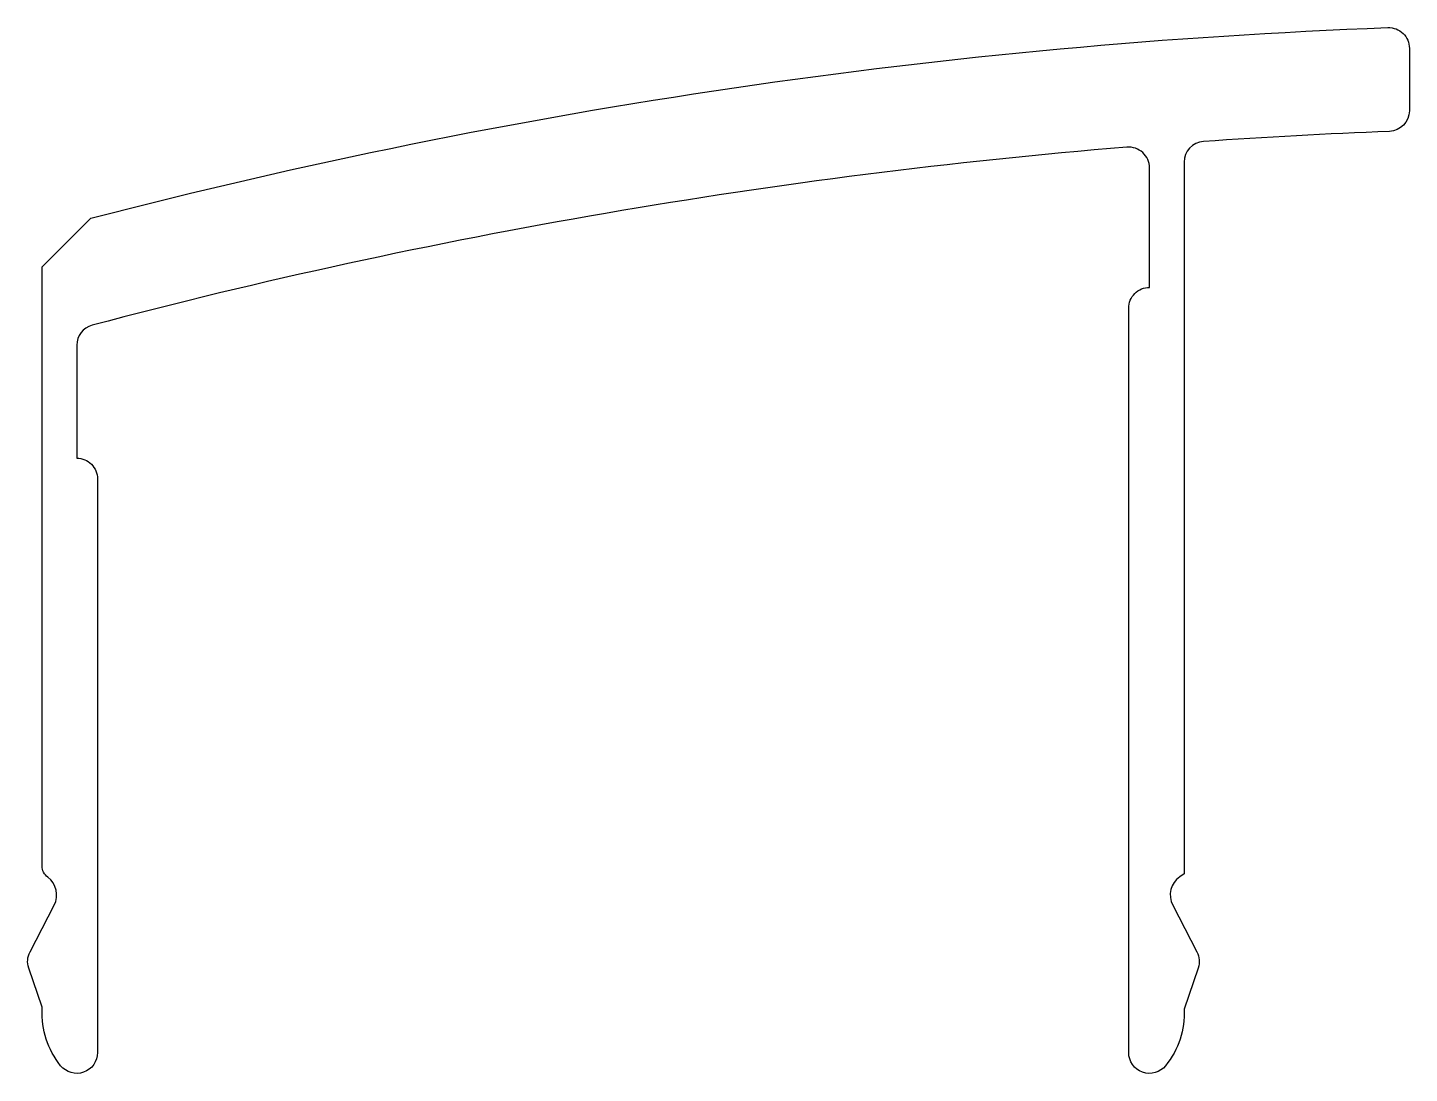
# Model space of a CAD drawing. Extents: x 942.5 to 962.4, y -4.8 to 10.3.
import ezdxf

# ---------------------------------------------------------------- set-up
doc = ezdxf.new("R2010")
doc.units = 0
doc.header["$LTSCALE"] = 15
doc.layers.get('0').update_dxf_attribs({"linetype": 'CONTINUOUS'})

msp = doc.modelspace()

# ---------------------------------------------------------------- linework, layer by layer
at = {"ltscale": 0.05}
msp.add_lwpolyline([(942.469, -3.295, -0.205012), (942.487, -3.06), (942.836, -2.387, 0.368946), (942.743, -1.982, -0.23782), (942.662, -1.822), (942.662, 6.837), (943.366, 7.541, -0.054215), (962.106, 10.295, -0.425272), (962.417, 9.995), (962.417, 9.094, -0.403128), (962.128, 8.795, 0.007815), (959.441, 8.65, 0.394071), (959.162, 8.351), (959.162, -1.934), (959.1, -1.976, 0.37907), (958.998, -2.387), (959.347, -3.06, -0.205012), (959.365, -3.295), (959.162, -3.891, -0.184006), (958.895, -4.706, -0.706881), (958.362, -4.517), (958.362, 6.241, -0.414214), (958.662, 6.541), (958.662, 6.541), (958.662, 8.268, 0.438474), (958.337, 8.567, 0.044138), (943.385, 5.995, 0.34036), (943.162, 5.705), (943.162, 4.074, -0.414214), (943.462, 3.774), (943.462, -4.517, -0.706881), (942.929, -4.706, -0.184006), (942.662, -3.891), (942.662, -3.86)], format="xyb", close=True, dxfattribs=at)

doc.saveas('drawing.dxf')
